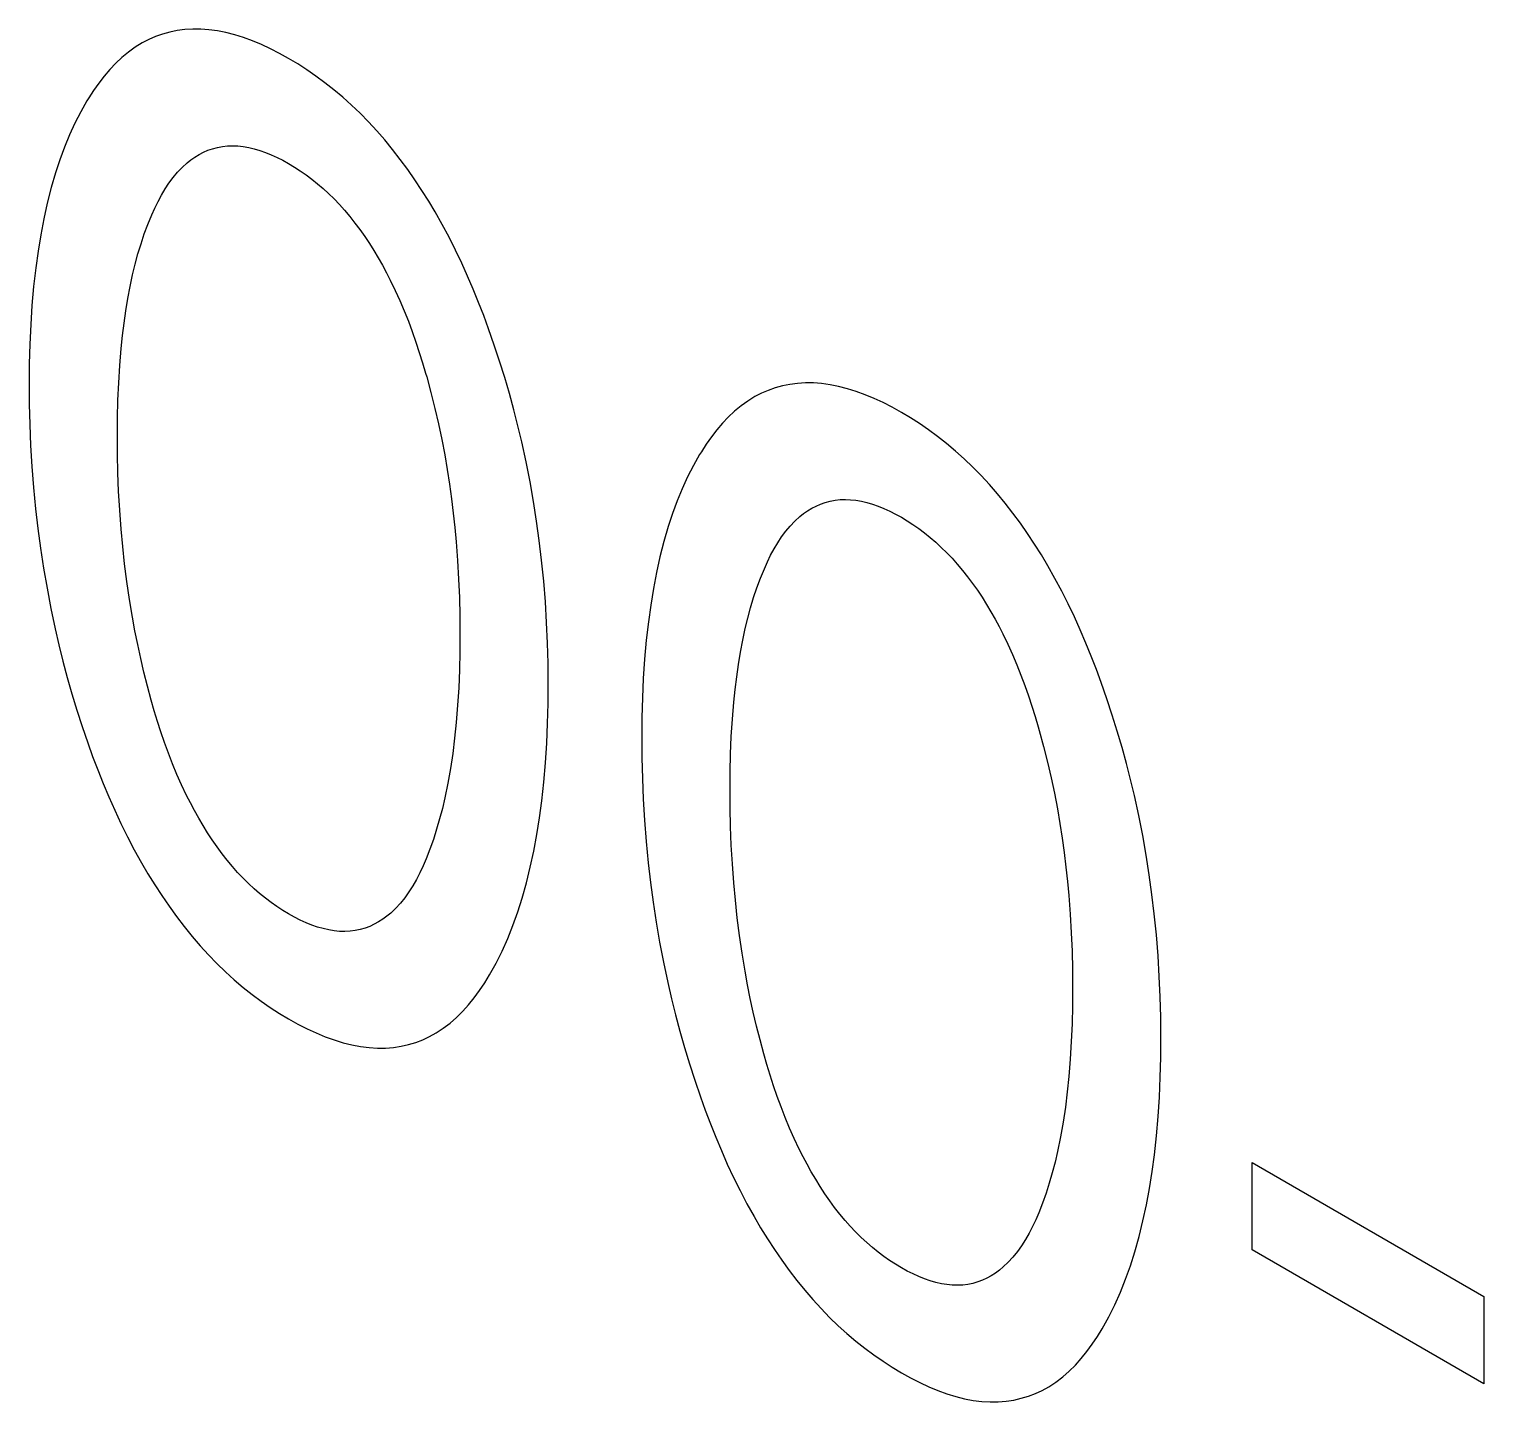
# Model space of a CAD drawing. Extents: x 0 to 420, y 0 to 297.
# Drawn here: x 176.78 to 178.962, y 150.849 to 152.908 of the extents above; entities that cross this region are included whole.
import ezdxf

# ---------------------------------------------------------------- set-up
doc = ezdxf.new("R2010")
doc.units = 0
doc.header["$LTSCALE"] = 23.1
doc.layers.add('40000_ISO', color=7, linetype='CONTINUOUS')

msp = doc.modelspace()

# ---------------------------------------------------------------- linework, layer by layer
at = {"layer": '40000_ISO', "color": 7, "linetype": 'CONTINUOUS'}
for p, q in [((176.9593, 152.8922), (176.9495, 152.8872)), ((176.9695, 152.8966), (176.9593, 152.8922)), ((176.98, 152.9003), (176.9695, 152.8966)), ((176.9908, 152.9033), (176.98, 152.9003)), ((177.0019, 152.9055), (176.9908, 152.9033)), ((177.0134, 152.9071), (177.0019, 152.9055)), ((177.0252, 152.9078), (177.0134, 152.9071)), ((177.0372, 152.9077), (177.0252, 152.9078)), ((177.0495, 152.9068), (177.0372, 152.9077)), ((177.0621, 152.9051), (177.0495, 152.9068)), ((177.075, 152.9025), (177.0621, 152.9051)), ((177.0881, 152.8991), (177.075, 152.9025)), ((177.1013, 152.895), (177.0881, 152.8991)), ((177.1147, 152.8901), (177.1013, 152.895)), ((177.1282, 152.8845), (177.1147, 152.8901)), ((176.9286, 152.8733), (176.9189, 152.8653)), ((176.9388, 152.8806), (176.9286, 152.8733)), ((176.9495, 152.8872), (176.9388, 152.8806)), ((177.1417, 152.8782), (177.1282, 152.8845)), ((177.1554, 152.8712), (177.1417, 152.8782)), ((177.169, 152.8636), (177.1554, 152.8712)), ((176.9007, 152.8472), (176.8922, 152.8373)), ((176.9096, 152.8566), (176.9007, 152.8472)), ((176.9189, 152.8653), (176.9096, 152.8566)), ((177.1827, 152.8555), (177.169, 152.8636)), ((177.1963, 152.8467), (177.1827, 152.8555)), ((177.2099, 152.8373), (177.1963, 152.8467)), ((176.8842, 152.8269), (176.8765, 152.8159)), ((176.8922, 152.8373), (176.8842, 152.8269)), ((177.2234, 152.8273), (177.2099, 152.8373)), ((177.2368, 152.8168), (177.2234, 152.8273)), ((176.8691, 152.8046), (176.8665, 152.8002)), ((176.8765, 152.8159), (176.8691, 152.8046)), ((177.2501, 152.8056), (177.2368, 152.8168)), ((177.2632, 152.7939), (177.2501, 152.8056)), ((176.8571, 152.7838), (176.8484, 152.7668)), ((176.8665, 152.8002), (176.8571, 152.7838)), ((177.2761, 152.7816), (177.2632, 152.7939)), ((177.2888, 152.7687), (177.2761, 152.7816)), ((176.8484, 152.7668), (176.8403, 152.7491)), ((177.3011, 152.7554), (177.2888, 152.7687)), ((176.8403, 152.7491), (176.8328, 152.7308)), ((177.3131, 152.7415), (177.3011, 152.7554)), ((177.3249, 152.7272), (177.3131, 152.7415)), ((176.8328, 152.7308), (176.8258, 152.7119)), ((177.0224, 152.7118), (177.0284, 152.716)), ((177.0284, 152.716), (177.0347, 152.7198)), ((177.0347, 152.7198), (177.0412, 152.7231)), ((177.0412, 152.7231), (177.048, 152.7261)), ((177.048, 152.7261), (177.0549, 152.7285)), ((177.0549, 152.7285), (177.0622, 152.7304)), ((177.0622, 152.7304), (177.0696, 152.7318)), ((177.0696, 152.7318), (177.0772, 152.7327)), ((177.0772, 152.7327), (177.0851, 152.7329)), ((177.0851, 152.7329), (177.0929, 152.7326)), ((177.0929, 152.7326), (177.1009, 152.7317)), ((177.1009, 152.7317), (177.1091, 152.7303)), ((177.1091, 152.7303), (177.1174, 152.7283)), ((177.1174, 152.7283), (177.1258, 152.7258)), ((177.1258, 152.7258), (177.1343, 152.7228)), ((177.1343, 152.7228), (177.1429, 152.7194)), ((177.1429, 152.7194), (177.1516, 152.7155)), ((177.1516, 152.7155), (177.1603, 152.7111)), ((177.3364, 152.7125), (177.3249, 152.7272)), ((176.8258, 152.7119), (176.8194, 152.6925)), ((176.9957, 152.6853), (177.0023, 152.6931)), ((177.0023, 152.6931), (177.0092, 152.7005)), ((177.0092, 152.7005), (177.0166, 152.7072)), ((177.0166, 152.7072), (177.0224, 152.7118)), ((177.1603, 152.7111), (177.169, 152.7062)), ((177.169, 152.7062), (177.1777, 152.701)), ((177.1777, 152.701), (177.1864, 152.6953)), ((177.1864, 152.6953), (177.1951, 152.6893)), ((177.3475, 152.6973), (177.3364, 152.7125)), ((177.3584, 152.6818), (177.3475, 152.6973)), ((176.8194, 152.6925), (176.8129, 152.6701)), ((176.9837, 152.6681), (176.9895, 152.6769)), ((176.9895, 152.6769), (176.9957, 152.6853)), ((177.1951, 152.6893), (177.2037, 152.6828)), ((177.2037, 152.6828), (177.2122, 152.676)), ((177.2122, 152.676), (177.2206, 152.6687)), ((177.3689, 152.666), (177.3584, 152.6818)), ((176.8129, 152.6701), (176.807, 152.647)), ((176.9731, 152.6492), (176.9782, 152.6588)), ((176.9782, 152.6588), (176.9837, 152.6681)), ((177.2206, 152.6687), (177.2289, 152.6611)), ((177.2289, 152.6611), (177.2371, 152.6531)), ((177.2371, 152.6531), (177.2451, 152.6448)), ((177.379, 152.6499), (177.3689, 152.666)), ((177.3888, 152.6336), (177.379, 152.6499)), ((176.807, 152.647), (176.8017, 152.6234)), ((176.9578, 152.615), (176.9636, 152.6291)), ((176.9636, 152.6291), (176.9682, 152.6393)), ((176.9682, 152.6393), (176.9731, 152.6492)), ((177.2451, 152.6448), (177.2529, 152.6361)), ((177.2529, 152.6361), (177.2608, 152.6267)), ((177.3994, 152.6147), (177.3888, 152.6336)), ((176.8017, 152.6234), (176.7971, 152.5993)), ((176.9525, 152.6006), (176.9578, 152.615)), ((177.2608, 152.6267), (177.2684, 152.617)), ((177.2684, 152.617), (177.2758, 152.6071)), ((177.2758, 152.6071), (177.283, 152.5968)), ((177.4096, 152.5956), (177.3994, 152.6147)), ((176.7971, 152.5993), (176.7931, 152.5747)), ((176.943, 152.5707), (176.9476, 152.5859)), ((176.9476, 152.5859), (176.9525, 152.6006)), ((177.283, 152.5968), (177.29, 152.5863)), ((177.29, 152.5863), (177.2968, 152.5756)), ((177.4193, 152.5763), (177.4096, 152.5956)), ((176.7931, 152.5747), (176.7896, 152.5497)), ((176.9388, 152.5552), (176.943, 152.5707)), ((177.2968, 152.5756), (177.3033, 152.5647)), ((177.3033, 152.5647), (177.3095, 152.5537)), ((177.4286, 152.5569), (177.4193, 152.5763)), ((176.7896, 152.5497), (176.7865, 152.5218)), ((176.935, 152.5395), (176.9388, 152.5552)), ((177.3095, 152.5537), (177.3156, 152.5425)), ((177.3156, 152.5425), (177.3213, 152.5313)), ((177.4374, 152.5373), (177.4286, 152.5569)), ((176.7865, 152.5218), (176.784, 152.4934)), ((176.9278, 152.5038), (176.9312, 152.5218)), ((176.9312, 152.5218), (176.935, 152.5395)), ((177.3213, 152.5313), (177.3288, 152.516)), ((177.4459, 152.5177), (177.4374, 152.5373)), ((176.9248, 152.4855), (176.9278, 152.5038)), ((177.3288, 152.516), (177.3357, 152.5006)), ((177.3357, 152.5006), (177.3423, 152.4851)), ((177.4539, 152.4979), (177.4459, 152.5177)), ((177.4615, 152.4782), (177.4539, 152.4979)), ((176.784, 152.4934), (176.7821, 152.4646)), ((176.9221, 152.4669), (176.9248, 152.4855)), ((177.3423, 152.4851), (177.3485, 152.4696)), ((177.4688, 152.4584), (177.4615, 152.4782)), ((176.7821, 152.4646), (176.7807, 152.4355)), ((176.9198, 152.4481), (176.9221, 152.4669)), ((177.3485, 152.4696), (177.3543, 152.4541)), ((177.3543, 152.4541), (177.3598, 152.4385)), ((177.4774, 152.434), (177.4688, 152.4584)), ((176.7807, 152.4355), (176.78, 152.406)), ((176.9178, 152.429), (176.9198, 152.4481)), ((177.3598, 152.4385), (177.3649, 152.423)), ((177.4854, 152.4097), (177.4774, 152.434)), ((176.9157, 152.4034), (176.9178, 152.429)), ((177.3649, 152.423), (177.3698, 152.4074)), ((177.493, 152.3854), (177.4854, 152.4097)), ((176.78, 152.406), (176.7797, 152.3762)), ((176.9141, 152.3775), (176.9157, 152.4034)), ((177.3698, 152.4074), (177.3744, 152.3919)), ((177.3744, 152.3919), (177.376, 152.3863)), ((176.7797, 152.3762), (176.7799, 152.3456)), ((176.913, 152.3512), (176.9141, 152.3775)), ((177.376, 152.3863), (177.3824, 152.3627)), ((177.5001, 152.3612), (177.493, 152.3854)), ((177.8883, 152.3661), (177.8782, 152.3617)), ((177.8988, 152.3698), (177.8883, 152.3661)), ((177.9097, 152.3728), (177.8988, 152.3698)), ((177.9208, 152.375), (177.9097, 152.3728)), ((177.9323, 152.3766), (177.9208, 152.375)), ((177.944, 152.3773), (177.9323, 152.3766)), ((177.9561, 152.3772), (177.944, 152.3773)), ((177.9684, 152.3763), (177.9561, 152.3772)), ((177.981, 152.3746), (177.9684, 152.3763)), ((177.9939, 152.372), (177.981, 152.3746)), ((178.007, 152.3686), (177.9939, 152.372)), ((178.0202, 152.3645), (178.007, 152.3686)), ((176.7799, 152.3456), (176.7807, 152.3147)), ((176.9123, 152.3246), (176.913, 152.3512)), ((177.3824, 152.3627), (177.3883, 152.3391)), ((177.5067, 152.337), (177.5001, 152.3612)), ((177.8577, 152.3501), (177.8475, 152.3428)), ((177.8684, 152.3567), (177.8577, 152.3501)), ((177.8782, 152.3617), (177.8684, 152.3567)), ((178.0336, 152.3596), (178.0202, 152.3645)), ((178.047, 152.354), (178.0336, 152.3596)), ((178.0606, 152.3477), (178.047, 152.354)), ((178.0742, 152.3407), (178.0606, 152.3477)), ((176.9121, 152.2978), (176.9123, 152.3246)), ((177.3883, 152.3391), (177.3937, 152.3157)), ((177.5128, 152.3129), (177.5067, 152.337)), ((177.8284, 152.3261), (177.8195, 152.3167)), ((177.8377, 152.3348), (177.8284, 152.3261)), ((177.8475, 152.3428), (177.8377, 152.3348)), ((178.0879, 152.3331), (178.0742, 152.3407)), ((178.1015, 152.325), (178.0879, 152.3331)), ((178.1152, 152.3162), (178.1015, 152.325)), ((176.7807, 152.3147), (176.782, 152.2835)), ((177.3937, 152.3157), (177.3986, 152.2924)), ((177.5185, 152.2889), (177.5128, 152.3129)), ((177.8111, 152.3068), (177.803, 152.2964)), ((177.8195, 152.3167), (177.8111, 152.3068)), ((178.1288, 152.3068), (178.1152, 152.3162)), ((178.1423, 152.2968), (178.1288, 152.3068)), ((176.782, 152.2835), (176.7839, 152.252)), ((176.9123, 152.2703), (176.9121, 152.2978)), ((177.3986, 152.2924), (177.403, 152.2692)), ((177.5251, 152.2589), (177.5185, 152.2889)), ((177.7953, 152.2855), (177.788, 152.2741)), ((177.803, 152.2964), (177.7953, 152.2855)), ((178.1557, 152.2863), (178.1423, 152.2968)), ((178.169, 152.2751), (178.1557, 152.2863)), ((176.9129, 152.2426), (176.9123, 152.2703)), ((177.403, 152.2692), (177.4068, 152.2472)), ((177.531, 152.229), (177.5251, 152.2589)), ((177.7853, 152.2697), (177.776, 152.2533)), ((177.788, 152.2741), (177.7853, 152.2697)), ((178.1821, 152.2634), (178.169, 152.2751)), ((178.195, 152.2511), (178.1821, 152.2634)), ((176.7839, 152.252), (176.7864, 152.2203)), ((176.914, 152.2147), (176.9129, 152.2426)), ((177.4068, 152.2472), (177.4102, 152.2253)), ((177.7673, 152.2363), (177.7592, 152.2186)), ((177.776, 152.2533), (177.7673, 152.2363)), ((178.2077, 152.2382), (178.195, 152.2511)), ((178.22, 152.2249), (178.2077, 152.2382)), ((176.7864, 152.2203), (176.7895, 152.1882)), ((176.9156, 152.1865), (176.914, 152.2147)), ((177.4102, 152.2253), (177.4132, 152.2035)), ((177.5362, 152.1994), (177.531, 152.229)), ((177.7592, 152.2186), (177.7517, 152.2003)), ((178.232, 152.211), (178.22, 152.2249)), ((177.4132, 152.2035), (177.4159, 152.1818)), ((177.5409, 152.1699), (177.5362, 152.1994)), ((177.7517, 152.2003), (177.7447, 152.1814)), ((177.9536, 152.1893), (177.9601, 152.1926)), ((177.9601, 152.1926), (177.9668, 152.1956)), ((177.9668, 152.1956), (177.9738, 152.198)), ((177.9738, 152.198), (177.981, 152.1999)), ((177.981, 152.1999), (177.9885, 152.2013)), ((177.9885, 152.2013), (177.9961, 152.2022)), ((177.9961, 152.2022), (178.004, 152.2024)), ((178.004, 152.2024), (178.0118, 152.2021)), ((178.0118, 152.2021), (178.0198, 152.2012)), ((178.0198, 152.2012), (178.028, 152.1998)), ((178.028, 152.1998), (178.0363, 152.1978)), ((178.0363, 152.1978), (178.0447, 152.1953)), ((178.0447, 152.1953), (178.0532, 152.1923)), ((178.0532, 152.1923), (178.0618, 152.1889)), ((178.2438, 152.1967), (178.232, 152.211)), ((178.2552, 152.182), (178.2438, 152.1967)), ((176.7895, 152.1882), (176.7929, 152.1588)), ((176.9177, 152.158), (176.9156, 152.1865)), ((177.4159, 152.1818), (177.4182, 152.1603)), ((177.5449, 152.1407), (177.5409, 152.1699)), ((177.7447, 152.1814), (177.7383, 152.162)), ((177.9211, 152.1626), (177.9281, 152.17)), ((177.9281, 152.17), (177.9355, 152.1767)), ((177.9355, 152.1767), (177.9413, 152.1813)), ((177.9413, 152.1813), (177.9473, 152.1855)), ((177.9473, 152.1855), (177.9536, 152.1893)), ((178.0618, 152.1889), (178.0704, 152.185)), ((178.0704, 152.185), (178.0791, 152.1806)), ((178.0791, 152.1806), (178.0879, 152.1757)), ((178.0879, 152.1757), (178.0966, 152.1705)), ((178.0966, 152.1705), (178.1053, 152.1648)), ((178.2664, 152.1668), (178.2552, 152.182)), ((176.7929, 152.1588), (176.7968, 152.1292)), ((176.9201, 152.132), (176.9177, 152.158)), ((177.4182, 152.1603), (177.4202, 152.139)), ((177.7383, 152.162), (177.7318, 152.1396)), ((177.9084, 152.1464), (177.9146, 152.1548)), ((177.9146, 152.1548), (177.9211, 152.1626)), ((178.1053, 152.1648), (178.1139, 152.1588)), ((178.1139, 152.1588), (178.1225, 152.1523)), ((178.1225, 152.1523), (178.1311, 152.1455)), ((178.2772, 152.1513), (178.2664, 152.1668)), ((178.2877, 152.1355), (178.2772, 152.1513)), ((176.7968, 152.1292), (176.8014, 152.0993)), ((176.923, 152.1058), (176.9201, 152.132)), ((177.4202, 152.139), (177.4223, 152.1109)), ((177.5484, 152.1117), (177.5449, 152.1407)), ((177.7318, 152.1396), (177.7259, 152.1165)), ((177.8919, 152.1187), (177.8971, 152.1283)), ((177.8971, 152.1283), (177.9026, 152.1376)), ((177.9026, 152.1376), (177.9084, 152.1464)), ((178.1311, 152.1455), (178.1395, 152.1382)), ((178.1395, 152.1382), (178.1478, 152.1306)), ((178.1478, 152.1306), (178.1559, 152.1226)), ((178.2979, 152.1194), (178.2877, 152.1355)), ((176.9263, 152.0793), (176.923, 152.1058)), ((177.4223, 152.1109), (177.4239, 152.0831)), ((177.5515, 152.0801), (177.5484, 152.1117)), ((177.7259, 152.1165), (177.7206, 152.0929)), ((177.8825, 152.0986), (177.8871, 152.1088)), ((177.8871, 152.1088), (177.8919, 152.1187)), ((178.1559, 152.1226), (178.1639, 152.1143)), ((178.1639, 152.1143), (178.1718, 152.1056)), ((178.1718, 152.1056), (178.1796, 152.0962)), ((178.3076, 152.1031), (178.2979, 152.1194)), ((176.8014, 152.0993), (176.8066, 152.0693)), ((177.4239, 152.0831), (177.425, 152.0555)), ((177.7206, 152.0929), (177.716, 152.0688)), ((177.8714, 152.0701), (177.8767, 152.0845)), ((177.8767, 152.0845), (177.8825, 152.0986)), ((178.1796, 152.0962), (178.1873, 152.0866)), ((178.1873, 152.0866), (178.1947, 152.0766)), ((178.3183, 152.0842), (178.3076, 152.1031)), ((178.3285, 152.0651), (178.3183, 152.0842)), ((176.8066, 152.0693), (176.8124, 152.039)), ((176.9302, 152.0527), (176.9263, 152.0793)), ((177.554, 152.0488), (177.5515, 152.0801)), ((177.716, 152.0688), (177.712, 152.0442)), ((177.8664, 152.0554), (177.8714, 152.0701)), ((178.1947, 152.0766), (178.2019, 152.0663)), ((178.2019, 152.0663), (178.2089, 152.0558)), ((178.3382, 152.0458), (178.3285, 152.0651)), ((176.8124, 152.039), (176.8188, 152.0086)), ((176.9347, 152.0259), (176.9302, 152.0527)), ((177.425, 152.0555), (177.4257, 152.0282)), ((177.5559, 152.0179), (177.554, 152.0488)), ((177.712, 152.0442), (177.7085, 152.0192)), ((177.8577, 152.0247), (177.8619, 152.0402)), ((177.8619, 152.0402), (177.8664, 152.0554)), ((178.2089, 152.0558), (178.2156, 152.0451)), ((178.2156, 152.0451), (178.2221, 152.0342)), ((178.3475, 152.0264), (178.3382, 152.0458)), ((176.9384, 152.0054), (176.9347, 152.0259)), ((177.4257, 152.0282), (177.4259, 152.0011)), ((177.5573, 151.9872), (177.5559, 152.0179)), ((177.7085, 152.0192), (177.7053, 151.9913)), ((177.8539, 152.009), (177.8577, 152.0247)), ((178.2221, 152.0342), (178.2284, 152.0232)), ((178.2284, 152.0232), (178.2344, 152.012)), ((178.3563, 152.0068), (178.3475, 152.0264)), ((176.8188, 152.0086), (176.8244, 151.9844)), ((176.9426, 151.9848), (176.9384, 152.0054)), ((177.4259, 152.0011), (177.4257, 151.9739)), ((177.85, 151.9913), (177.8539, 152.009)), ((178.2344, 152.012), (178.2402, 152.0008)), ((178.2402, 152.0008), (178.2476, 151.9855)), ((178.3647, 151.9872), (178.3563, 152.0068)), ((176.8244, 151.9844), (176.8305, 151.9601)), ((176.9471, 151.9641), (176.9426, 151.9848)), ((177.4257, 151.9739), (177.4251, 151.9469)), ((177.558, 151.9568), (177.5573, 151.9872)), ((177.7053, 151.9913), (177.7028, 151.9629)), ((177.8436, 151.955), (177.8466, 151.9733)), ((177.8466, 151.9733), (177.85, 151.9913)), ((178.2476, 151.9855), (178.2546, 151.9701)), ((178.3728, 151.9674), (178.3647, 151.9872)), ((176.8305, 151.9601), (176.837, 151.9357)), ((176.9519, 151.9434), (176.9471, 151.9641)), ((177.5583, 151.9267), (177.558, 151.9568)), ((177.7028, 151.9629), (177.7009, 151.9341)), ((177.841, 151.9364), (177.8436, 151.955)), ((178.2546, 151.9701), (178.2612, 151.9546)), ((178.2612, 151.9546), (178.2673, 151.9391)), ((178.3804, 151.9477), (178.3728, 151.9674)), ((176.837, 151.9357), (176.8439, 151.9112)), ((176.9572, 151.9225), (176.9519, 151.9434)), ((177.4251, 151.9469), (177.424, 151.9202)), ((177.7009, 151.9341), (177.6996, 151.905)), ((177.8387, 151.9176), (177.841, 151.9364)), ((178.2673, 151.9391), (178.2732, 151.9236)), ((178.3877, 151.9279), (178.3804, 151.9477)), ((176.8439, 151.9112), (176.8514, 151.8866)), ((176.9629, 151.9015), (176.9572, 151.9225)), ((177.424, 151.9202), (177.4224, 151.8939)), ((177.5581, 151.8964), (177.5583, 151.9267)), ((177.8367, 151.8985), (177.8387, 151.9176)), ((178.2732, 151.9236), (178.2786, 151.908)), ((178.2786, 151.908), (178.2838, 151.8925)), ((178.3962, 151.9035), (178.3877, 151.9279)), ((176.8514, 151.8866), (176.8593, 151.8621)), ((176.9675, 151.8856), (176.9629, 151.9015)), ((177.4224, 151.8939), (177.4203, 151.8679)), ((177.5573, 151.8665), (177.5581, 151.8964)), ((177.6996, 151.905), (177.6988, 151.8755)), ((177.8345, 151.8729), (177.8367, 151.8985)), ((178.2838, 151.8925), (178.2886, 151.8769)), ((178.4043, 151.8792), (178.3962, 151.9035)), ((176.9723, 151.8697), (176.9675, 151.8856)), ((176.9775, 151.8538), (176.9723, 151.8697)), ((177.4203, 151.8679), (177.4179, 151.8446)), ((177.556, 151.8369), (177.5573, 151.8665)), ((177.6988, 151.8755), (177.6986, 151.8457)), ((177.8329, 151.847), (177.8345, 151.8729)), ((178.2886, 151.8769), (178.2932, 151.8614)), ((178.4118, 151.8549), (178.4043, 151.8792)), ((176.8593, 151.8621), (176.8677, 151.8374)), ((176.9829, 151.8379), (176.9775, 151.8538)), ((177.4179, 151.8446), (177.415, 151.8217)), ((177.6986, 151.8457), (177.6988, 151.8151)), ((177.8318, 151.8207), (177.8329, 151.847)), ((178.2932, 151.8614), (178.2948, 151.8558)), ((178.2948, 151.8558), (178.3013, 151.8322)), ((178.4189, 151.8307), (178.4118, 151.8549)), ((176.8677, 151.8374), (176.875, 151.8171)), ((176.9888, 151.822), (176.9829, 151.8379)), ((176.9949, 151.8061), (176.9888, 151.822)), ((177.415, 151.8217), (177.4117, 151.7991)), ((177.5541, 151.8076), (177.556, 151.8369)), ((177.8312, 151.7941), (177.8318, 151.8207)), ((178.3013, 151.8322), (178.3072, 151.8086)), ((178.4255, 151.8065), (178.4189, 151.8307)), ((176.875, 151.8171), (176.8827, 151.7969)), ((177.0015, 151.7903), (176.9949, 151.8061)), ((177.4117, 151.7991), (177.4078, 151.777)), ((177.5516, 151.7788), (177.5541, 151.8076)), ((177.6988, 151.8151), (177.6996, 151.7842)), ((178.3072, 151.8086), (178.3126, 151.7852)), ((178.4317, 151.7824), (178.4255, 151.8065)), ((176.8827, 151.7969), (176.8907, 151.7766)), ((177.0085, 151.7745), (177.0015, 151.7903)), ((177.4078, 151.777), (177.4033, 151.7553)), ((177.5485, 151.7504), (177.5516, 151.7788)), ((177.6996, 151.7842), (177.7009, 151.753)), ((177.831, 151.7673), (177.8312, 151.7941)), ((178.3126, 151.7852), (178.3175, 151.7619)), ((178.4374, 151.7584), (178.4317, 151.7824)), ((176.8907, 151.7766), (176.8992, 151.7565)), ((176.8992, 151.7565), (176.9081, 151.7364)), ((177.016, 151.7588), (177.0085, 151.7745)), ((177.0218, 151.7474), (177.016, 151.7588)), ((177.4033, 151.7553), (177.3996, 151.7392)), ((177.8312, 151.7398), (177.831, 151.7673)), ((178.3175, 151.7619), (178.3219, 151.7387)), ((178.444, 151.7284), (178.4374, 151.7584)), ((176.9081, 151.7364), (176.9174, 151.7164)), ((177.0278, 151.736), (177.0218, 151.7474)), ((177.0341, 151.7247), (177.0278, 151.736)), ((177.3996, 151.7392), (177.3954, 151.7234)), ((177.5451, 151.7249), (177.5485, 151.7504)), ((177.7009, 151.753), (177.7027, 151.7215)), ((177.8318, 151.7121), (177.8312, 151.7398)), ((178.3219, 151.7387), (178.3257, 151.7167)), ((176.9174, 151.7164), (176.9272, 151.6966)), ((177.0406, 151.7136), (177.0341, 151.7247)), ((177.0473, 151.7027), (177.0406, 151.7136)), ((177.3954, 151.7234), (177.3909, 151.7079)), ((177.5411, 151.6999), (177.5451, 151.7249)), ((177.7027, 151.7215), (177.7052, 151.6898)), ((177.8329, 151.6842), (177.8318, 151.7121)), ((178.3257, 151.7167), (178.3291, 151.6948)), ((178.4499, 151.6985), (178.444, 151.7284)), ((176.9272, 151.6966), (176.9375, 151.677)), ((177.0543, 151.692), (177.0473, 151.7027)), ((177.0616, 151.6815), (177.0543, 151.692)), ((177.3861, 151.6927), (177.3808, 151.6779)), ((177.3909, 151.7079), (177.3861, 151.6927)), ((177.5366, 151.6753), (177.5411, 151.6999)), ((177.7052, 151.6898), (177.7083, 151.6577)), ((178.3291, 151.6948), (178.3321, 151.673)), ((178.4551, 151.6689), (178.4499, 151.6985)), ((176.9375, 151.677), (176.9483, 151.6576)), ((177.0691, 151.6713), (177.0616, 151.6815)), ((177.0768, 151.6615), (177.0691, 151.6713)), ((177.3808, 151.6779), (177.3751, 151.6635)), ((177.5314, 151.6512), (177.5366, 151.6753)), ((177.8345, 151.656), (177.8329, 151.6842)), ((178.3321, 151.673), (178.3348, 151.6513)), ((178.4597, 151.6394), (178.4551, 151.6689)), ((176.9483, 151.6576), (176.958, 151.6409)), ((177.0847, 151.6519), (177.0768, 151.6615)), ((177.0925, 151.6431), (177.0847, 151.6519)), ((177.3705, 151.6529), (177.3657, 151.6426)), ((177.3751, 151.6635), (177.3705, 151.6529)), ((177.5256, 151.6277), (177.5314, 151.6512)), ((177.7083, 151.6577), (177.7117, 151.6283)), ((177.8366, 151.6275), (177.8345, 151.656)), ((178.3348, 151.6513), (178.3371, 151.6298)), ((176.958, 151.6409), (176.9682, 151.6245)), ((176.9682, 151.6245), (176.9787, 151.6084)), ((177.1006, 151.6346), (177.0925, 151.6431)), ((177.1088, 151.6265), (177.1006, 151.6346)), ((177.1171, 151.6188), (177.1088, 151.6265)), ((177.3605, 151.6327), (177.3551, 151.6231)), ((177.3657, 151.6426), (177.3605, 151.6327)), ((177.5192, 151.6047), (177.5256, 151.6277)), ((177.7117, 151.6283), (177.7157, 151.5987)), ((177.839, 151.6015), (177.8366, 151.6275)), ((178.3371, 151.6298), (178.339, 151.6085)), ((178.4638, 151.6102), (178.4597, 151.6394)), ((176.9787, 151.6084), (176.9896, 151.5925)), ((177.1255, 151.6115), (177.1171, 151.6188)), ((177.1341, 151.6045), (177.1255, 151.6115)), ((177.1428, 151.598), (177.1341, 151.6045)), ((177.343, 151.6051), (177.3365, 151.5969)), ((177.3492, 151.6139), (177.343, 151.6051)), ((177.3551, 151.6231), (177.3492, 151.6139)), ((177.5126, 151.584), (177.5192, 151.6047)), ((178.339, 151.6085), (178.3412, 151.5804)), ((178.4672, 151.5812), (178.4638, 151.6102)), ((176.9896, 151.5925), (177.0008, 151.577)), ((177.1515, 151.5919), (177.1428, 151.598)), ((177.1602, 151.5861), (177.1515, 151.5919)), ((177.169, 151.5809), (177.1602, 151.5861)), ((177.1778, 151.576), (177.169, 151.5809)), ((177.322, 151.5822), (177.3162, 151.5774)), ((177.3294, 151.5892), (177.322, 151.5822)), ((177.3365, 151.5969), (177.3294, 151.5892)), ((177.5054, 151.5638), (177.5126, 151.584)), ((177.7157, 151.5987), (177.7203, 151.5688)), ((177.8418, 151.5753), (177.839, 151.6015)), ((178.3412, 151.5804), (178.3428, 151.5526)), ((178.4704, 151.5496), (178.4672, 151.5812)), ((177.0008, 151.577), (177.0123, 151.562)), ((177.0123, 151.562), (177.0242, 151.5473)), ((177.1865, 151.5716), (177.1778, 151.576)), ((177.1952, 151.5677), (177.1865, 151.5716)), ((177.2039, 151.5643), (177.1952, 151.5677)), ((177.2124, 151.5613), (177.2039, 151.5643)), ((177.2209, 151.5589), (177.2124, 151.5613)), ((177.2292, 151.557), (177.2209, 151.5589)), ((177.2836, 151.5596), (177.2764, 151.5575)), ((177.2906, 151.5623), (177.2836, 151.5596)), ((177.2974, 151.5654), (177.2906, 151.5623)), ((177.3039, 151.569), (177.2974, 151.5654)), ((177.3102, 151.573), (177.3039, 151.569)), ((177.3162, 151.5774), (177.3102, 151.573)), ((177.4976, 151.5442), (177.5054, 151.5638)), ((177.7203, 151.5688), (177.7254, 151.5388)), ((177.8452, 151.5488), (177.8418, 151.5753)), ((177.0242, 151.5473), (177.0363, 151.5332)), ((177.2374, 151.5556), (177.2292, 151.557)), ((177.2454, 151.5548), (177.2374, 151.5556)), ((177.2533, 151.5546), (177.2454, 151.5548)), ((177.2612, 151.555), (177.2533, 151.5546)), ((177.2689, 151.556), (177.2612, 151.555)), ((177.2764, 151.5575), (177.2689, 151.556)), ((177.4891, 151.5253), (177.4976, 151.5442)), ((177.7254, 151.5388), (177.7312, 151.5085)), ((177.8491, 151.5222), (177.8452, 151.5488)), ((178.3428, 151.5526), (178.3439, 151.525)), ((178.4729, 151.5183), (178.4704, 151.5496)), ((177.0363, 151.5332), (177.0487, 151.5196)), ((177.0487, 151.5196), (177.0614, 151.5065)), ((177.48, 151.5071), (177.4891, 151.5253)), ((177.8535, 151.4954), (177.8491, 151.5222)), ((178.3439, 151.525), (178.3446, 151.4977)), ((178.4748, 151.4874), (178.4729, 151.5183)), ((177.0614, 151.5065), (177.0743, 151.494)), ((177.0743, 151.494), (177.0875, 151.4821)), ((177.4703, 151.4895), (177.48, 151.5071)), ((177.7312, 151.5085), (177.7377, 151.4781)), ((177.8573, 151.4749), (177.8535, 151.4954)), ((178.3446, 151.4977), (178.3448, 151.4706)), ((177.0875, 151.4821), (177.1008, 151.4708)), ((177.4554, 151.4662), (177.463, 151.4777)), ((177.463, 151.4777), (177.4703, 151.4895)), ((177.7377, 151.4781), (177.7433, 151.4539)), ((177.8614, 151.4543), (177.8573, 151.4749)), ((178.4761, 151.4567), (178.4748, 151.4874)), ((177.1008, 151.4708), (177.1143, 151.4601)), ((177.1143, 151.4601), (177.1278, 151.4501)), ((177.1278, 151.4501), (177.1415, 151.4406)), ((177.4389, 151.4448), (177.4474, 151.4553)), ((177.4474, 151.4553), (177.4554, 151.4662)), ((177.7433, 151.4539), (177.7493, 151.4296)), ((177.8659, 151.4336), (177.8614, 151.4543)), ((178.3448, 151.4706), (178.3446, 151.4434)), ((178.4769, 151.4263), (178.4761, 151.4567)), ((177.1415, 151.4406), (177.1552, 151.4317)), ((177.1552, 151.4317), (177.169, 151.4235)), ((177.4208, 151.4258), (177.4301, 151.435)), ((177.4301, 151.435), (177.4389, 151.4448)), ((177.7493, 151.4296), (177.7558, 151.4052)), ((177.8708, 151.4129), (177.8659, 151.4336)), ((178.3446, 151.4434), (178.3439, 151.4164)), ((177.169, 151.4235), (177.1828, 151.4158)), ((177.1828, 151.4158), (177.1965, 151.4088)), ((177.1965, 151.4088), (177.2102, 151.4025)), ((177.39, 151.4025), (177.4008, 151.4095)), ((177.4008, 151.4095), (177.4111, 151.4173)), ((177.4111, 151.4173), (177.4208, 151.4258)), ((177.8761, 151.392), (177.8708, 151.4129)), ((178.3439, 151.4164), (178.3428, 151.3898)), ((178.4772, 151.3962), (178.4769, 151.4263)), ((177.2102, 151.4025), (177.2239, 151.3968)), ((177.2239, 151.3968), (177.2374, 151.392)), ((177.2374, 151.392), (177.2507, 151.3879)), ((177.2507, 151.3879), (177.2639, 151.3846)), ((177.2639, 151.3846), (177.2769, 151.3821)), ((177.3375, 151.3826), (177.3487, 151.3852)), ((177.3487, 151.3852), (177.3596, 151.3884)), ((177.3596, 151.3884), (177.3701, 151.3924)), ((177.3701, 151.3924), (177.3803, 151.3971)), ((177.3803, 151.3971), (177.39, 151.4025)), ((177.7558, 151.4052), (177.7628, 151.3807)), ((177.8818, 151.371), (177.8761, 151.392)), ((178.3428, 151.3898), (178.3412, 151.3634)), ((178.4769, 151.3659), (178.4772, 151.3962)), ((177.2769, 151.3821), (177.2896, 151.3805)), ((177.2896, 151.3805), (177.302, 151.3798)), ((177.302, 151.3798), (177.3142, 151.3799)), ((177.3142, 151.3799), (177.326, 151.3809)), ((177.326, 151.3809), (177.3375, 151.3826)), ((177.7628, 151.3807), (177.7702, 151.3561)), ((177.8863, 151.3551), (177.8818, 151.371)), ((178.3412, 151.3634), (178.3391, 151.3374)), ((178.4762, 151.336), (178.4769, 151.3659)), ((177.7702, 151.3561), (177.7782, 151.3316)), ((177.8912, 151.3392), (177.8863, 151.3551)), ((177.7782, 151.3316), (177.7866, 151.3069)), ((177.8963, 151.3233), (177.8912, 151.3392)), ((177.9018, 151.3074), (177.8963, 151.3233)), ((178.3391, 151.3374), (178.3367, 151.3141)), ((178.4749, 151.3064), (178.4762, 151.336)), ((177.7866, 151.3069), (177.7939, 151.2866)), ((177.9076, 151.2915), (177.9018, 151.3074)), ((178.3367, 151.3141), (178.3339, 151.2912)), ((178.473, 151.2771), (178.4749, 151.3064)), ((177.7939, 151.2866), (177.8016, 151.2664)), ((177.9138, 151.2756), (177.9076, 151.2915)), ((177.9204, 151.2598), (177.9138, 151.2756)), ((178.3339, 151.2912), (178.3305, 151.2686)), ((178.4705, 151.2483), (178.473, 151.2771)), ((177.8016, 151.2664), (177.8096, 151.2461)), ((177.9274, 151.244), (177.9204, 151.2598)), ((178.3305, 151.2686), (178.3266, 151.2465)), ((177.8096, 151.2461), (177.8181, 151.226)), ((177.9349, 151.2283), (177.9274, 151.244)), ((178.3266, 151.2465), (178.3222, 151.2248)), ((178.4674, 151.2199), (178.4705, 151.2483)), ((177.8181, 151.226), (177.8269, 151.2059)), ((177.9406, 151.2169), (177.9349, 151.2283)), ((177.9467, 151.2055), (177.9406, 151.2169)), ((178.3222, 151.2248), (178.3184, 151.2087)), ((178.464, 151.1945), (178.4674, 151.2199)), ((177.8269, 151.2059), (177.8363, 151.1859)), ((177.9529, 151.1943), (177.9467, 151.2055)), ((177.9595, 151.1831), (177.9529, 151.1943)), ((178.3143, 151.1929), (178.3098, 151.1774)), ((178.3184, 151.2087), (178.3143, 151.1929)), ((178.46, 151.1694), (178.464, 151.1945)), ((178.6139, 151.0772), (178.6139, 151.2081)), ((178.6139, 151.2081), (178.9616, 151.0073)), ((177.8363, 151.1859), (177.8461, 151.1661)), ((177.8461, 151.1661), (177.8563, 151.1465)), ((177.9662, 151.1722), (177.9595, 151.1831)), ((177.9732, 151.1615), (177.9662, 151.1722)), ((178.3098, 151.1774), (178.3049, 151.1622)), ((178.4555, 151.1448), (178.46, 151.1694)), ((177.8563, 151.1465), (177.8671, 151.1271)), ((177.9805, 151.151), (177.9732, 151.1615)), ((177.9879, 151.1408), (177.9805, 151.151)), ((178.2997, 151.1474), (178.294, 151.133)), ((178.3049, 151.1622), (178.2997, 151.1474)), ((178.4503, 151.1207), (178.4555, 151.1448)), ((177.8671, 151.1271), (177.8769, 151.1104)), ((177.9956, 151.131), (177.9879, 151.1408)), ((178.0036, 151.1214), (177.9956, 151.131)), ((178.2894, 151.1225), (178.2845, 151.1122)), ((178.294, 151.133), (178.2894, 151.1225)), ((177.8769, 151.1104), (177.8871, 151.094)), ((178.0114, 151.1126), (178.0036, 151.1214)), ((178.0194, 151.1041), (178.0114, 151.1126)), ((178.0276, 151.096), (178.0194, 151.1041)), ((178.2794, 151.1022), (178.2739, 151.0926)), ((178.2845, 151.1122), (178.2794, 151.1022)), ((178.4445, 151.0972), (178.4503, 151.1207)), ((177.8871, 151.094), (177.8976, 151.0779)), ((178.036, 151.0883), (178.0276, 151.096)), ((178.0444, 151.081), (178.036, 151.0883)), ((178.053, 151.074), (178.0444, 151.081)), ((178.2681, 151.0834), (178.2619, 151.0746)), ((178.2739, 151.0926), (178.2681, 151.0834)), ((178.438, 151.0742), (178.4445, 151.0972)), ((177.8976, 151.0779), (177.9085, 151.062)), ((177.9085, 151.062), (177.9197, 151.0465)), ((178.0616, 151.0675), (178.053, 151.074)), ((178.0703, 151.0614), (178.0616, 151.0675)), ((178.0791, 151.0556), (178.0703, 151.0614)), ((178.2483, 151.0587), (178.2408, 151.0517)), ((178.2553, 151.0664), (178.2483, 151.0587)), ((178.2619, 151.0746), (178.2553, 151.0664)), ((178.4315, 151.0535), (178.438, 151.0742)), ((178.9616, 150.8764), (178.6139, 151.0772)), ((177.9197, 151.0465), (177.9312, 151.0315)), ((178.0879, 151.0504), (178.0791, 151.0556)), ((178.0966, 151.0455), (178.0879, 151.0504)), ((178.1054, 151.0411), (178.0966, 151.0455)), ((178.1141, 151.0372), (178.1054, 151.0411)), ((178.1227, 151.0338), (178.1141, 151.0372)), ((178.2163, 151.0349), (178.2095, 151.0318)), ((178.2228, 151.0385), (178.2163, 151.0349)), ((178.2291, 151.0425), (178.2228, 151.0385)), ((178.2351, 151.0469), (178.2291, 151.0425)), ((178.2408, 151.0517), (178.2351, 151.0469)), ((178.4243, 151.0333), (178.4315, 151.0535)), ((177.9312, 151.0315), (177.943, 151.0168)), ((177.943, 151.0168), (177.9552, 151.0027)), ((178.1313, 151.0308), (178.1227, 151.0338)), ((178.1398, 151.0284), (178.1313, 151.0308)), ((178.1481, 151.0265), (178.1398, 151.0284)), ((178.1563, 151.0251), (178.1481, 151.0265)), ((178.1643, 151.0243), (178.1563, 151.0251)), ((178.1721, 151.0241), (178.1643, 151.0243)), ((178.1801, 151.0245), (178.1721, 151.0241)), ((178.1878, 151.0255), (178.1801, 151.0245)), ((178.1953, 151.027), (178.1878, 151.0255)), ((178.2025, 151.0291), (178.1953, 151.027)), ((178.2095, 151.0318), (178.2025, 151.0291)), ((178.408, 150.9948), (178.4165, 151.0137)), ((178.4165, 151.0137), (178.4243, 151.0333)), ((177.9552, 151.0027), (177.9676, 150.9891)), ((178.3989, 150.9766), (178.408, 150.9948)), ((178.9616, 151.0073), (178.9616, 150.8764)), ((177.9676, 150.9891), (177.9803, 150.976)), ((177.9803, 150.976), (177.9932, 150.9635)), ((178.3891, 150.959), (178.3989, 150.9766)), ((177.9932, 150.9635), (178.0064, 150.9516)), ((178.0064, 150.9516), (178.0197, 150.9403)), ((178.3819, 150.9472), (178.3891, 150.959)), ((178.0197, 150.9403), (178.0331, 150.9297)), ((178.0331, 150.9297), (178.0467, 150.9196)), ((178.3662, 150.9248), (178.3742, 150.9357)), ((178.3742, 150.9357), (178.3819, 150.9472)), ((178.0467, 150.9196), (178.0604, 150.9101)), ((178.0604, 150.9101), (178.0741, 150.9012)), ((178.3397, 150.8953), (178.349, 150.9045)), ((178.349, 150.9045), (178.3578, 150.9144)), ((178.3578, 150.9144), (178.3662, 150.9248)), ((178.0741, 150.9012), (178.0879, 150.893)), ((178.0879, 150.893), (178.1017, 150.8853)), ((178.1017, 150.8853), (178.1154, 150.8783)), ((178.3197, 150.879), (178.3299, 150.8868)), ((178.3299, 150.8868), (178.3397, 150.8953)), ((178.1154, 150.8783), (178.1291, 150.872)), ((178.1291, 150.872), (178.1427, 150.8663)), ((178.1427, 150.8663), (178.1562, 150.8615)), ((178.1562, 150.8615), (178.1696, 150.8574)), ((178.2785, 150.8579), (178.289, 150.8619)), ((178.289, 150.8619), (178.2991, 150.8666)), ((178.2991, 150.8666), (178.3089, 150.872)), ((178.3089, 150.872), (178.3197, 150.879)), ((178.1696, 150.8574), (178.1828, 150.8541)), ((178.1828, 150.8541), (178.1957, 150.8516)), ((178.1957, 150.8516), (178.2085, 150.85)), ((178.2085, 150.85), (178.2209, 150.8493)), ((178.2209, 150.8493), (178.233, 150.8494)), ((178.233, 150.8494), (178.2449, 150.8504)), ((178.2449, 150.8504), (178.2564, 150.8521)), ((178.2564, 150.8521), (178.2676, 150.8547)), ((178.2676, 150.8547), (178.2785, 150.8579))]:
    msp.add_line(p, q, dxfattribs=at)

doc.saveas('drawing.dxf')
